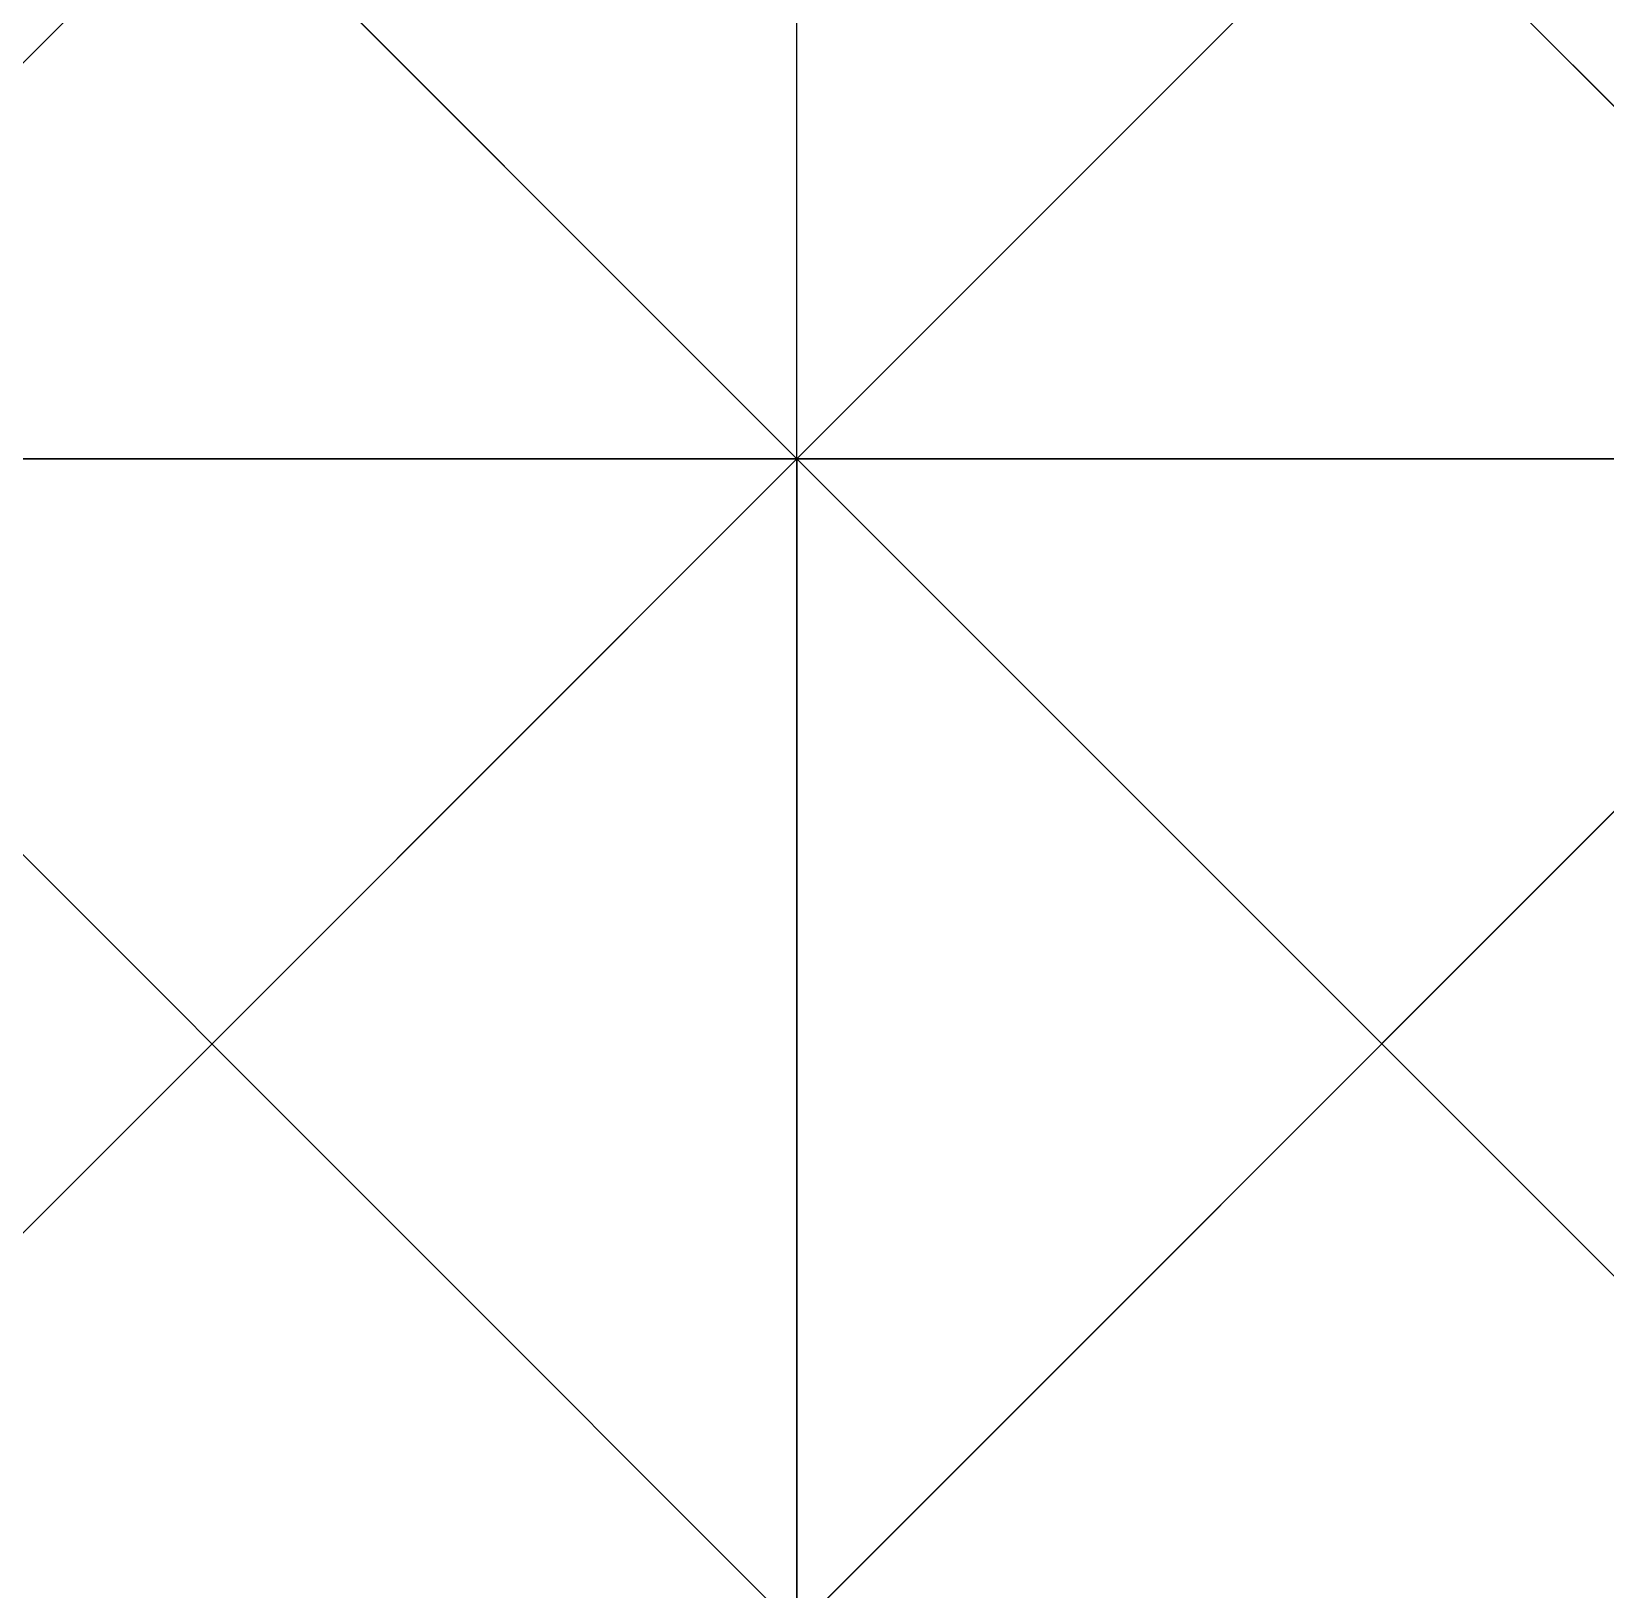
# Model space of a CAD drawing. Header units: metres. Extents: x 0 to 810, y 0 to 745.
# Drawn here: x 1.346 to 2.691, y 2.034 to 3.365 of the extents above; entities that cross this region are included whole.
import ezdxf

# ---------------------------------------------------------------- set-up
doc = ezdxf.new("R2010")
doc.units = ezdxf.units.M
doc.layers.add('forest', color=7, linetype='Continuous')
doc.layers.add('forestfragmentation', color=7, linetype='Continuous')

msp = doc.modelspace()

# ---------------------------------------------------------------- linework, layer by layer
at = {"layer": 'forest', "color": 189}
msp.add_lwpolyline([(0, 0), (4, 4), (4, 5), (5, 6), (5, 7), (4, 8), (2, 8), (2, 10), (1, 11), (1, 12), (0, 13), (0, 19), (1, 20), (1, 21), (0, 22), (0, 63), (63, 63)], dxfattribs=at)
msp.add_lwpolyline([(0, 0), (4, 4), (4, 5), (5, 6), (5, 7), (4, 8), (2, 8), (2, 10), (1, 11), (1, 12), (0, 13), (0, 19), (1, 20), (1, 21), (0, 22), (0, 63), (63, 63)], dxfattribs=at)
msp.add_lwpolyline([(0, 0), (4, 4), (4, 5), (5, 6), (5, 7), (4, 8), (2, 8), (2, 10), (1, 11), (1, 12), (0, 13), (0, 19), (1, 20), (1, 21), (0, 22), (0, 63), (63, 63)], dxfattribs=at)
msp.add_lwpolyline([(0, 0), (4, 4), (4, 5), (5, 6), (5, 7), (4, 8), (2, 8), (2, 10), (1, 11), (1, 12), (0, 13), (0, 19), (1, 20), (1, 21), (0, 22), (0, 63), (63, 63)], dxfattribs=at)
at = {"layer": 'forest', "color": 178}
msp.add_lwpolyline([(2, 0), (2, 4), (1, 5), (0, 5), (0, 63), (63, 63), (63, 0), (2, 0)], dxfattribs=at)
msp.add_lwpolyline([(2, 0), (2, 4), (1, 5), (0, 5), (0, 63), (63, 63), (63, 0), (2, 0)], dxfattribs=at)
msp.add_lwpolyline([(2, 0), (2, 4), (1, 5), (0, 5), (0, 63), (63, 63), (63, 0), (2, 0)], dxfattribs=at)
msp.add_lwpolyline([(2, 0), (2, 4), (1, 5), (0, 5), (0, 63), (63, 63), (63, 0), (2, 0)], dxfattribs=at)
at = {"layer": 'forest', "color": 191}
msp.add_lwpolyline([(0, 0), (0, 2), (1, 2), (2, 3), (3, 3), (4, 4), (4, 7), (3, 8), (2, 8), (1, 7), (1, 5), (0, 5), (0, 63), (63, 63)], dxfattribs=at)
msp.add_lwpolyline([(0, 0), (0, 2), (1, 2), (2, 3), (3, 3), (4, 4), (4, 7), (3, 8), (2, 8), (1, 7), (1, 5), (0, 5), (0, 63), (63, 63)], dxfattribs=at)
msp.add_lwpolyline([(0, 0), (0, 2), (1, 2), (2, 3), (3, 3), (4, 4), (4, 7), (3, 8), (2, 8), (1, 7), (1, 5), (0, 5), (0, 63), (63, 63)], dxfattribs=at)
msp.add_lwpolyline([(0, 0), (0, 2), (1, 2), (2, 3), (3, 3), (4, 4), (4, 7), (3, 8), (2, 8), (1, 7), (1, 5), (0, 5), (0, 63), (63, 63)], dxfattribs=at)
at = {"layer": 'forest', "color": 171}
msp.add_lwpolyline([(0, 0), (0, 1), (1, 1), (2, 2), (1, 3), (0, 3), (0, 63), (63, 63), (63, 2), (60, 5), (58, 3), (58, 2), (57, 2), (56, 1), (57, 0), (0, 0)], dxfattribs=at)
msp.add_lwpolyline([(0, 0), (0, 1), (1, 1), (2, 2), (1, 3), (0, 3), (0, 63), (63, 63), (63, 2), (60, 5), (58, 3), (58, 2), (57, 2), (56, 1), (57, 0), (0, 0)], dxfattribs=at)
msp.add_lwpolyline([(0, 0), (0, 1), (1, 1), (2, 2), (1, 3), (0, 3), (0, 63), (63, 63), (63, 2), (60, 5), (58, 3), (58, 2), (57, 2), (56, 1), (57, 0), (0, 0)], dxfattribs=at)
msp.add_lwpolyline([(0, 0), (0, 1), (1, 1), (2, 2), (1, 3), (0, 3), (0, 63), (63, 63), (63, 2), (60, 5), (58, 3), (58, 2), (57, 2), (56, 1), (57, 0), (0, 0)], dxfattribs=at)
at = {"layer": 'forest', "color": 183}
msp.add_lwpolyline([(0, 0), (2, 2), (2, 7), (1, 8), (0, 8), (0, 63)], dxfattribs=at)
msp.add_lwpolyline([(0, 0), (2, 2), (2, 7), (1, 8), (0, 8), (0, 63)], dxfattribs=at)
msp.add_lwpolyline([(0, 0), (2, 2), (2, 7), (1, 8), (0, 8), (0, 63)], dxfattribs=at)
msp.add_lwpolyline([(0, 0), (2, 2), (2, 7), (1, 8), (0, 8), (0, 63)], dxfattribs=at)
at = {"layer": 'forest', "color": 162}
msp.add_lwpolyline([(2, 0), (3, 0), (4, 1), (5, 1), (6, 2), (6, 3), (3, 6), (2, 5), (2, 4), (1, 3), (1, 5), (0, 6), (0, 63), (63, 63)], dxfattribs=at)
msp.add_lwpolyline([(2, 0), (3, 0), (4, 1), (5, 1), (6, 2), (6, 3), (3, 6), (2, 5), (2, 4), (1, 3), (1, 5), (0, 6), (0, 63), (63, 63)], dxfattribs=at)
msp.add_lwpolyline([(2, 0), (3, 0), (4, 1), (5, 1), (6, 2), (6, 3), (3, 6), (2, 5), (2, 4), (1, 3), (1, 5), (0, 6), (0, 63), (63, 63)], dxfattribs=at)
msp.add_lwpolyline([(2, 0), (3, 0), (4, 1), (5, 1), (6, 2), (6, 3), (3, 6), (2, 5), (2, 4), (1, 3), (1, 5), (0, 6), (0, 63), (63, 63)], dxfattribs=at)
at = {"layer": 'forest', "color": 172}
msp.add_lwpolyline([(5, 0), (6, 1), (6, 2), (5, 3), (3, 3), (2, 2), (0, 2), (0, 45), (1, 46), (0, 47), (0, 63), (63, 63)], dxfattribs=at)
msp.add_lwpolyline([(5, 0), (6, 1), (6, 2), (5, 3), (3, 3), (2, 2), (0, 2), (0, 45), (1, 46), (0, 47), (0, 63), (63, 63)], dxfattribs=at)
msp.add_lwpolyline([(5, 0), (6, 1), (6, 2), (5, 3), (3, 3), (2, 2), (0, 2), (0, 45), (1, 46), (0, 47), (0, 63), (63, 63)], dxfattribs=at)
msp.add_lwpolyline([(5, 0), (6, 1), (6, 2), (5, 3), (3, 3), (2, 2), (0, 2), (0, 45), (1, 46), (0, 47), (0, 63), (63, 63)], dxfattribs=at)
at = {"layer": 'forest', "color": 170}
msp.add_lwpolyline([(0, 0), (0, 1), (1, 1), (2, 2), (2, 4), (4, 4), (6, 6), (6, 8), (5, 9), (4, 9), (2, 11), (2, 12), (4, 12), (5, 13), (5, 20), (4, 21), (1, 21), (0, 22), (0, 43)], dxfattribs=at)
msp.add_lwpolyline([(0, 0), (0, 1), (1, 1), (2, 2), (2, 4), (4, 4), (6, 6), (6, 8), (5, 9), (4, 9), (2, 11), (2, 12), (4, 12), (5, 13), (5, 20), (4, 21), (1, 21), (0, 22), (0, 43)], dxfattribs=at)
msp.add_lwpolyline([(0, 0), (0, 1), (1, 1), (2, 2), (2, 4), (4, 4), (6, 6), (6, 8), (5, 9), (4, 9), (2, 11), (2, 12), (4, 12), (5, 13), (5, 20), (4, 21), (1, 21), (0, 22), (0, 43)], dxfattribs=at)
msp.add_lwpolyline([(0, 0), (0, 1), (1, 1), (2, 2), (2, 4), (4, 4), (6, 6), (6, 8), (5, 9), (4, 9), (2, 11), (2, 12), (4, 12), (5, 13), (5, 20), (4, 21), (1, 21), (0, 22), (0, 43)], dxfattribs=at)
at = {"layer": 'forest', "color": 177}
msp.add_lwpolyline([(0, 0), (0, 4), (1, 4), (1, 3), (3, 1), (4, 1), (6, 3), (6, 14), (7, 15), (7, 17), (8, 18), (5, 21), (2, 21), (1, 22), (0, 22), (0, 25), (1, 25), (3, 27), (3, 28), (2, 29), (1, 29), (0, 28), (0, 27), (0, 40)], dxfattribs=at)
msp.add_lwpolyline([(0, 0), (0, 4), (1, 4), (1, 3), (3, 1), (4, 1), (6, 3), (6, 14), (7, 15), (7, 17), (8, 18), (5, 21), (2, 21), (1, 22), (0, 22), (0, 25), (1, 25), (3, 27), (3, 28), (2, 29), (1, 29), (0, 28), (0, 27), (0, 40)], dxfattribs=at)
msp.add_lwpolyline([(0, 0), (0, 4), (1, 4), (1, 3), (3, 1), (4, 1), (6, 3), (6, 14), (7, 15), (7, 17), (8, 18), (5, 21), (2, 21), (1, 22), (0, 22), (0, 25), (1, 25), (3, 27), (3, 28), (2, 29), (1, 29), (0, 28), (0, 27), (0, 40)], dxfattribs=at)
msp.add_lwpolyline([(0, 0), (0, 4), (1, 4), (1, 3), (3, 1), (4, 1), (6, 3), (6, 14), (7, 15), (7, 17), (8, 18), (5, 21), (2, 21), (1, 22), (0, 22), (0, 25), (1, 25), (3, 27), (3, 28), (2, 29), (1, 29), (0, 28), (0, 27), (0, 40)], dxfattribs=at)
at = {"layer": 'forest', "color": 114}
msp.add_lwpolyline([(0, 0), (0, 3), (1, 4), (2, 3), (3, 4), (3, 8), (2, 9), (1, 9), (0, 8), (0, 7), (0, 34), (6, 34), (7, 35), (8, 35), (9, 36), (10, 36), (11, 37)], dxfattribs=at)
msp.add_lwpolyline([(0, 0), (0, 3), (1, 4), (2, 3), (3, 4), (3, 8), (2, 9), (1, 9), (0, 8), (0, 7), (0, 34), (6, 34), (7, 35), (8, 35), (9, 36), (10, 36), (11, 37)], dxfattribs=at)
msp.add_lwpolyline([(0, 0), (0, 3), (1, 4), (2, 3), (3, 4), (3, 8), (2, 9), (1, 9), (0, 8), (0, 7), (0, 34), (6, 34), (7, 35), (8, 35), (9, 36), (10, 36), (11, 37)], dxfattribs=at)
msp.add_lwpolyline([(0, 0), (0, 3), (1, 4), (2, 3), (3, 4), (3, 8), (2, 9), (1, 9), (0, 8), (0, 7), (0, 34), (6, 34), (7, 35), (8, 35), (9, 36), (10, 36), (11, 37)], dxfattribs=at)
at = {"layer": 'forest', "color": 113}
msp.add_lwpolyline([(2, 0), (2, 4), (4, 6), (4, 7), (5, 8), (5, 9), (9, 9), (10, 8), (11, 9), (12, 9), (15, 12), (15, 13), (16, 14), (18, 14), (19, 15), (19, 17), (20, 17), (21, 18), (21, 19), (22, 20), (22, 21), (23, 22), (23, 23), (26, 26)], dxfattribs=at)
msp.add_lwpolyline([(2, 0), (2, 4), (4, 6), (4, 7), (5, 8), (5, 9), (9, 9), (10, 8), (11, 9), (12, 9), (15, 12), (15, 13), (16, 14), (18, 14), (19, 15), (19, 17), (20, 17), (21, 18), (21, 19), (22, 20), (22, 21), (23, 22), (23, 23), (26, 26)], dxfattribs=at)
msp.add_lwpolyline([(2, 0), (2, 4), (4, 6), (4, 7), (5, 8), (5, 9), (9, 9), (10, 8), (11, 9), (12, 9), (15, 12), (15, 13), (16, 14), (18, 14), (19, 15), (19, 17), (20, 17), (21, 18), (21, 19), (22, 20), (22, 21), (23, 22), (23, 23), (26, 26)], dxfattribs=at)
msp.add_lwpolyline([(2, 0), (2, 4), (4, 6), (4, 7), (5, 8), (5, 9), (9, 9), (10, 8), (11, 9), (12, 9), (15, 12), (15, 13), (16, 14), (18, 14), (19, 15), (19, 17), (20, 17), (21, 18), (21, 19), (22, 20), (22, 21), (23, 22), (23, 23), (26, 26)], dxfattribs=at)
at = {"layer": 'forest', "color": 130}
msp.add_lwpolyline([(2, 0), (2, 2), (3, 3), (3, 5), (4, 6), (4, 9), (5, 10), (6, 10), (10, 14), (10, 16), (16, 22)], dxfattribs=at)
msp.add_lwpolyline([(2, 0), (2, 2), (3, 3), (3, 5), (4, 6), (4, 9), (5, 10), (6, 10), (10, 14), (10, 16), (16, 22)], dxfattribs=at)
msp.add_lwpolyline([(2, 0), (2, 2), (3, 3), (3, 5), (4, 6), (4, 9), (5, 10), (6, 10), (10, 14), (10, 16), (16, 22)], dxfattribs=at)
msp.add_lwpolyline([(2, 0), (2, 2), (3, 3), (3, 5), (4, 6), (4, 9), (5, 10), (6, 10), (10, 14), (10, 16), (16, 22)], dxfattribs=at)
at = {"layer": 'forest', "color": 157}
msp.add_lwpolyline([(0, 0), (0, 2), (1, 2), (2, 3), (1, 4), (0, 4), (0, 8), (2, 8), (6, 12), (5, 13), (5, 14), (3, 16), (2, 16), (1, 17), (1, 19)], dxfattribs=at)
msp.add_lwpolyline([(0, 0), (0, 2), (1, 2), (2, 3), (1, 4), (0, 4), (0, 8), (2, 8), (6, 12), (5, 13), (5, 14), (3, 16), (2, 16), (1, 17), (1, 19)], dxfattribs=at)
msp.add_lwpolyline([(0, 0), (0, 2), (1, 2), (2, 3), (1, 4), (0, 4), (0, 8), (2, 8), (6, 12), (5, 13), (5, 14), (3, 16), (2, 16), (1, 17), (1, 19)], dxfattribs=at)
msp.add_lwpolyline([(0, 0), (0, 2), (1, 2), (2, 3), (1, 4), (0, 4), (0, 8), (2, 8), (6, 12), (5, 13), (5, 14), (3, 16), (2, 16), (1, 17), (1, 19)], dxfattribs=at)
at = {"layer": 'forest', "color": 107}
msp.add_lwpolyline([(8, 18), (6, 16), (6, 15), (5, 14), (5, 13), (6, 12), (8, 12), (8, 7), (7, 7), (6, 6), (5, 6), (1, 2), (1, 0), (0, 0)], dxfattribs=at)
msp.add_lwpolyline([(8, 18), (6, 16), (6, 15), (5, 14), (5, 13), (6, 12), (8, 12), (8, 7), (7, 7), (6, 6), (5, 6), (1, 2), (1, 0), (0, 0)], dxfattribs=at)
msp.add_lwpolyline([(8, 18), (6, 16), (6, 15), (5, 14), (5, 13), (6, 12), (8, 12), (8, 7), (7, 7), (6, 6), (5, 6), (1, 2), (1, 0), (0, 0)], dxfattribs=at)
msp.add_lwpolyline([(8, 18), (6, 16), (6, 15), (5, 14), (5, 13), (6, 12), (8, 12), (8, 7), (7, 7), (6, 6), (5, 6), (1, 2), (1, 0), (0, 0)], dxfattribs=at)
at = {"layer": 'forest', "color": 164}
msp.add_lwpolyline([(5, 0), (5, 1), (4, 2), (2, 2), (2, 3), (6, 3), (8, 1), (9, 1), (10, 2), (10, 7), (7, 10), (8, 11), (6, 13), (6, 14), (9, 17), (8, 18)], dxfattribs=at)
msp.add_lwpolyline([(5, 0), (5, 1), (4, 2), (2, 2), (2, 3), (6, 3), (8, 1), (9, 1), (10, 2), (10, 7), (7, 10), (8, 11), (6, 13), (6, 14), (9, 17), (8, 18)], dxfattribs=at)
msp.add_lwpolyline([(5, 0), (5, 1), (4, 2), (2, 2), (2, 3), (6, 3), (8, 1), (9, 1), (10, 2), (10, 7), (7, 10), (8, 11), (6, 13), (6, 14), (9, 17), (8, 18)], dxfattribs=at)
msp.add_lwpolyline([(5, 0), (5, 1), (4, 2), (2, 2), (2, 3), (6, 3), (8, 1), (9, 1), (10, 2), (10, 7), (7, 10), (8, 11), (6, 13), (6, 14), (9, 17), (8, 18)], dxfattribs=at)
at = {"layer": 'forest', "color": 140}
msp.add_lwpolyline([(0, 1), (0, 16), (4, 12), (5, 12), (6, 11), (7, 11), (7, 7), (6, 6), (6, 4), (3, 4), (2, 3), (2, 1), (0, 1)], dxfattribs=at)
msp.add_lwpolyline([(0, 1), (0, 16), (4, 12), (5, 12), (6, 11), (7, 11), (7, 7), (6, 6), (6, 4), (3, 4), (2, 3), (2, 1), (0, 1)], dxfattribs=at)
msp.add_lwpolyline([(0, 1), (0, 16), (4, 12), (5, 12), (6, 11), (7, 11), (7, 7), (6, 6), (6, 4), (3, 4), (2, 3), (2, 1), (0, 1)], dxfattribs=at)
msp.add_lwpolyline([(0, 1), (0, 16), (4, 12), (5, 12), (6, 11), (7, 11), (7, 7), (6, 6), (6, 4), (3, 4), (2, 3), (2, 1), (0, 1)], dxfattribs=at)
at = {"layer": 'forest', "color": 97}
msp.add_lwpolyline([(25, 15), (23, 15), (20, 12), (21, 11), (21, 10), (22, 9), (22, 8), (23, 7), (23, 3), (12, 3), (11, 4), (10, 3), (0, 3)], dxfattribs=at)
msp.add_lwpolyline([(25, 15), (23, 15), (20, 12), (21, 11), (21, 10), (22, 9), (22, 8), (23, 7), (23, 3), (12, 3), (11, 4), (10, 3), (0, 3)], dxfattribs=at)
msp.add_lwpolyline([(25, 15), (23, 15), (20, 12), (21, 11), (21, 10), (22, 9), (22, 8), (23, 7), (23, 3), (12, 3), (11, 4), (10, 3), (0, 3)], dxfattribs=at)
msp.add_lwpolyline([(25, 15), (23, 15), (20, 12), (21, 11), (21, 10), (22, 9), (22, 8), (23, 7), (23, 3), (12, 3), (11, 4), (10, 3), (0, 3)], dxfattribs=at)
at = {"layer": 'forest', "color": 111}
msp.add_lwpolyline([(24, 11), (21, 11), (19, 13), (18, 13), (17, 12), (17, 11), (16, 11), (15, 12), (14, 12), (13, 11), (12, 11), (9, 8), (8, 8), (7, 7), (4, 7), (1, 4), (3, 2), (3, 1), (2, 0), (0, 0)], dxfattribs=at)
msp.add_lwpolyline([(24, 11), (21, 11), (19, 13), (18, 13), (17, 12), (17, 11), (16, 11), (15, 12), (14, 12), (13, 11), (12, 11), (9, 8), (8, 8), (7, 7), (4, 7), (1, 4), (3, 2), (3, 1), (2, 0), (0, 0)], dxfattribs=at)
msp.add_lwpolyline([(24, 11), (21, 11), (19, 13), (18, 13), (17, 12), (17, 11), (16, 11), (15, 12), (14, 12), (13, 11), (12, 11), (9, 8), (8, 8), (7, 7), (4, 7), (1, 4), (3, 2), (3, 1), (2, 0), (0, 0)], dxfattribs=at)
msp.add_lwpolyline([(24, 11), (21, 11), (19, 13), (18, 13), (17, 12), (17, 11), (16, 11), (15, 12), (14, 12), (13, 11), (12, 11), (9, 8), (8, 8), (7, 7), (4, 7), (1, 4), (3, 2), (3, 1), (2, 0), (0, 0)], dxfattribs=at)
at = {"layer": 'forest', "color": 81}
msp.add_lwpolyline([(0, 0), (0, 1), (1, 1), (2, 2), (2, 3), (3, 4), (4, 4), (5, 5), (8, 5), (10, 3), (12, 3), (13, 2), (15, 2), (16, 3), (17, 3), (18, 4), (18, 5), (19, 6), (19, 10), (21, 10), (22, 9), (23, 9), (25, 7)], dxfattribs=at)
msp.add_lwpolyline([(0, 0), (0, 1), (1, 1), (2, 2), (2, 3), (3, 4), (4, 4), (5, 5), (8, 5), (10, 3), (12, 3), (13, 2), (15, 2), (16, 3), (17, 3), (18, 4), (18, 5), (19, 6), (19, 10), (21, 10), (22, 9), (23, 9), (25, 7)], dxfattribs=at)
msp.add_lwpolyline([(0, 0), (0, 1), (1, 1), (2, 2), (2, 3), (3, 4), (4, 4), (5, 5), (8, 5), (10, 3), (12, 3), (13, 2), (15, 2), (16, 3), (17, 3), (18, 4), (18, 5), (19, 6), (19, 10), (21, 10), (22, 9), (23, 9), (25, 7)], dxfattribs=at)
msp.add_lwpolyline([(0, 0), (0, 1), (1, 1), (2, 2), (2, 3), (3, 4), (4, 4), (5, 5), (8, 5), (10, 3), (12, 3), (13, 2), (15, 2), (16, 3), (17, 3), (18, 4), (18, 5), (19, 6), (19, 10), (21, 10), (22, 9), (23, 9), (25, 7)], dxfattribs=at)
at = {"layer": 'forest', "color": 50}
msp.add_lwpolyline([(8, 0), (5, 0), (5, 2), (7, 4), (6, 5), (4, 5), (3, 4), (3, 3), (2, 2), (3, 1), (3, 0), (0, 0)], dxfattribs=at)
msp.add_lwpolyline([(8, 0), (5, 0), (5, 2), (7, 4), (6, 5), (4, 5), (3, 4), (3, 3), (2, 2), (3, 1), (3, 0), (0, 0)], dxfattribs=at)
msp.add_lwpolyline([(8, 0), (5, 0), (5, 2), (7, 4), (6, 5), (4, 5), (3, 4), (3, 3), (2, 2), (3, 1), (3, 0), (0, 0)], dxfattribs=at)
msp.add_lwpolyline([(8, 0), (5, 0), (5, 2), (7, 4), (6, 5), (4, 5), (3, 4), (3, 3), (2, 2), (3, 1), (3, 0), (0, 0)], dxfattribs=at)
at = {"layer": 'forest', "color": 55}
msp.add_lwpolyline([(0, 0), (0, 4), (2, 4), (3, 3), (4, 3), (5, 2), (6, 2), (7, 1), (8, 1), (9, 0), (10, 0), (11, 1), (15, 1), (16, 2), (17, 2), (17, 0), (0, 0)], dxfattribs=at)
msp.add_lwpolyline([(0, 0), (0, 4), (2, 4), (3, 3), (4, 3), (5, 2), (6, 2), (7, 1), (8, 1), (9, 0), (10, 0), (11, 1), (15, 1), (16, 2), (17, 2), (17, 0), (0, 0)], dxfattribs=at)
msp.add_lwpolyline([(0, 0), (0, 4), (2, 4), (3, 3), (4, 3), (5, 2), (6, 2), (7, 1), (8, 1), (9, 0), (10, 0), (11, 1), (15, 1), (16, 2), (17, 2), (17, 0), (0, 0)], dxfattribs=at)
msp.add_lwpolyline([(0, 0), (0, 4), (2, 4), (3, 3), (4, 3), (5, 2), (6, 2), (7, 1), (8, 1), (9, 0), (10, 0), (11, 1), (15, 1), (16, 2), (17, 2), (17, 0), (0, 0)], dxfattribs=at)
at = {"layer": 'forest', "color": 42}
msp.add_lwpolyline([(0, 0), (0, 3), (3, 3), (4, 2), (5, 2), (6, 1), (7, 1), (8, 2)], dxfattribs=at)
msp.add_lwpolyline([(0, 0), (0, 3), (3, 3), (4, 2), (5, 2), (6, 1), (7, 1), (8, 2)], dxfattribs=at)
msp.add_lwpolyline([(0, 0), (0, 3), (3, 3), (4, 2), (5, 2), (6, 1), (7, 1), (8, 2)], dxfattribs=at)
msp.add_lwpolyline([(0, 0), (0, 3), (3, 3), (4, 2), (5, 2), (6, 1), (7, 1), (8, 2)], dxfattribs=at)
at = {"layer": 'forestfragmentation', "color": 91}
msp.add_lwpolyline([(0, 3), (0, 9), (1, 9), (3, 11), (3, 13), (6, 13), (8, 11), (8, 6), (6, 4), (5, 4), (4, 3), (0, 3)], dxfattribs=at)
msp.add_lwpolyline([(0, 3), (0, 9), (1, 9), (3, 11), (3, 13), (6, 13), (8, 11), (8, 6), (6, 4), (5, 4), (4, 3), (0, 3)], dxfattribs=at)
msp.add_lwpolyline([(0, 3), (0, 9), (1, 9), (3, 11), (3, 13), (6, 13), (8, 11), (8, 6), (6, 4), (5, 4), (4, 3), (0, 3)], dxfattribs=at)
msp.add_lwpolyline([(0, 3), (0, 9), (1, 9), (3, 11), (3, 13), (6, 13), (8, 11), (8, 6), (6, 4), (5, 4), (4, 3), (0, 3)], dxfattribs=at)
at = {"layer": 'forestfragmentation', "color": 98}
msp.add_lwpolyline([(2, 2), (2, 3), (1, 4), (0, 4), (0, 9), (2, 11), (5, 8), (6, 8), (6, 3), (5, 2), (2, 2)], dxfattribs=at)
msp.add_lwpolyline([(2, 2), (2, 3), (1, 4), (0, 4), (0, 9), (2, 11), (5, 8), (6, 8), (6, 3), (5, 2), (2, 2)], dxfattribs=at)
msp.add_lwpolyline([(2, 2), (2, 3), (1, 4), (0, 4), (0, 9), (2, 11), (5, 8), (6, 8), (6, 3), (5, 2), (2, 2)], dxfattribs=at)
msp.add_lwpolyline([(2, 2), (2, 3), (1, 4), (0, 4), (0, 9), (2, 11), (5, 8), (6, 8), (6, 3), (5, 2), (2, 2)], dxfattribs=at)
at = {"layer": 'forestfragmentation', "color": 87}
msp.add_lwpolyline([(0, 1), (0, 6), (1, 7), (4, 7), (4, 5), (2, 3), (2, 2), (1, 1), (0, 1)], dxfattribs=at)
msp.add_lwpolyline([(0, 1), (0, 6), (1, 7), (4, 7), (4, 5), (2, 3), (2, 2), (1, 1), (0, 1)], dxfattribs=at)
msp.add_lwpolyline([(0, 1), (0, 6), (1, 7), (4, 7), (4, 5), (2, 3), (2, 2), (1, 1), (0, 1)], dxfattribs=at)
msp.add_lwpolyline([(0, 1), (0, 6), (1, 7), (4, 7), (4, 5), (2, 3), (2, 2), (1, 1), (0, 1)], dxfattribs=at)
at = {"layer": 'forestfragmentation', "color": 55}
msp.add_lwpolyline([(0, 3), (0, 5), (1, 5), (2, 6), (7, 6), (7, 5), (6, 4), (2, 4), (1, 3), (0, 3)], dxfattribs=at)
msp.add_lwpolyline([(0, 3), (0, 5), (1, 5), (2, 6), (7, 6), (7, 5), (6, 4), (2, 4), (1, 3), (0, 3)], dxfattribs=at)
msp.add_lwpolyline([(0, 3), (0, 5), (1, 5), (2, 6), (7, 6), (7, 5), (6, 4), (2, 4), (1, 3), (0, 3)], dxfattribs=at)
msp.add_lwpolyline([(0, 3), (0, 5), (1, 5), (2, 6), (7, 6), (7, 5), (6, 4), (2, 4), (1, 3), (0, 3)], dxfattribs=at)
at = {"layer": 'forestfragmentation', "color": 68}
msp.add_lwpolyline([(4, 2), (2, 4), (2, 6), (5, 6), (6, 5), (11, 5), (12, 4), (12, 3), (11, 2), (4, 2)], dxfattribs=at)
msp.add_lwpolyline([(4, 2), (2, 4), (2, 6), (5, 6), (6, 5), (11, 5), (12, 4), (12, 3), (11, 2), (4, 2)], dxfattribs=at)
msp.add_lwpolyline([(4, 2), (2, 4), (2, 6), (5, 6), (6, 5), (11, 5), (12, 4), (12, 3), (11, 2), (4, 2)], dxfattribs=at)
msp.add_lwpolyline([(4, 2), (2, 4), (2, 6), (5, 6), (6, 5), (11, 5), (12, 4), (12, 3), (11, 2), (4, 2)], dxfattribs=at)
at = {"layer": 'forestfragmentation', "color": 42}
msp.add_lwpolyline([(0, 0), (0, 4), (2, 4), (3, 3), (7, 3), (7, 2), (6, 1), (5, 1), (4, 0), (0, 0)], dxfattribs=at)
msp.add_lwpolyline([(0, 0), (0, 4), (2, 4), (3, 3), (7, 3), (7, 2), (6, 1), (5, 1), (4, 0), (0, 0)], dxfattribs=at)
msp.add_lwpolyline([(0, 0), (0, 4), (2, 4), (3, 3), (7, 3), (7, 2), (6, 1), (5, 1), (4, 0), (0, 0)], dxfattribs=at)
msp.add_lwpolyline([(0, 0), (0, 4), (2, 4), (3, 3), (7, 3), (7, 2), (6, 1), (5, 1), (4, 0), (0, 0)], dxfattribs=at)
at = {"layer": 'forestfragmentation', "color": 62}
msp.add_lwpolyline([(0, 0), (0, 2), (1, 3), (4, 3), (5, 2), (5, 0), (0, 0)], dxfattribs=at)
msp.add_lwpolyline([(0, 0), (0, 2), (1, 3), (4, 3), (5, 2), (5, 0), (0, 0)], dxfattribs=at)
msp.add_lwpolyline([(0, 0), (0, 2), (1, 3), (4, 3), (5, 2), (5, 0), (0, 0)], dxfattribs=at)
msp.add_lwpolyline([(0, 0), (0, 2), (1, 3), (4, 3), (5, 2), (5, 0), (0, 0)], dxfattribs=at)

doc.saveas('drawing.dxf')
